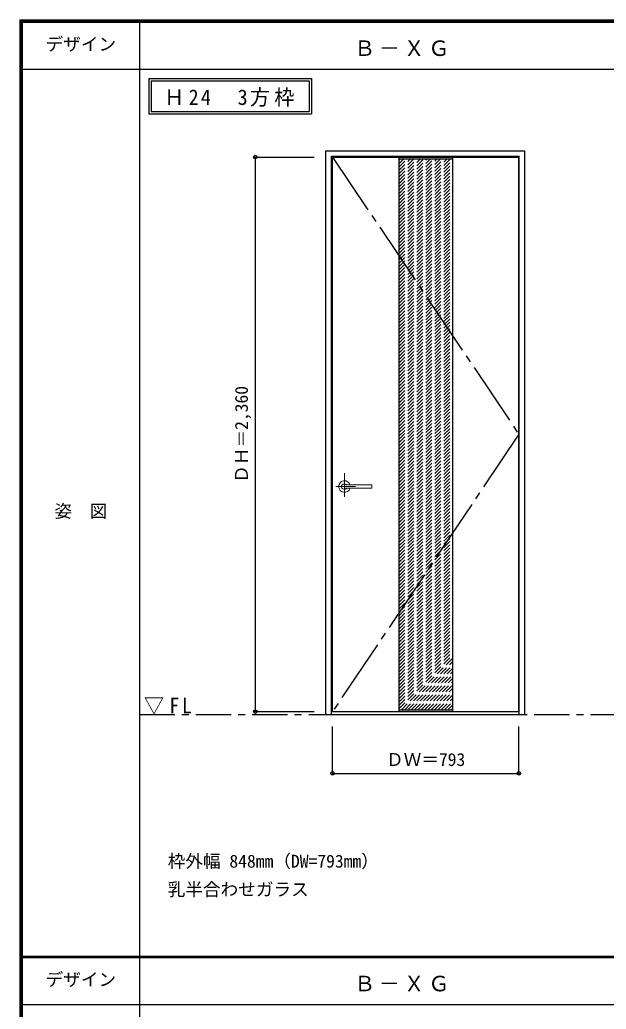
# Model space of a CAD drawing. Units: millimetres, scale not verified. Extents: x -6000 to 5700, y -4307 to 4260.
# Drawn here: x -6000 to -3503, y -36 to 4175 of the extents above; entities that cross this region are included whole.
import ezdxf
from ezdxf.enums import TextEntityAlignment as Align

# ---------------------------------------------------------------- set-up
doc = ezdxf.new("R2010")
doc.units = ezdxf.units.MM
doc.header["$LTSCALE"] = 30
doc.header["$PDMODE"] = 32
doc.header["$PDSIZE"] = 15
for name, pattern in [('CHAIN1', [8, 5, -1, 1, -1]), ('CHAIN2', [12, 9, -1, 1, -1]), ('DASHED1', [1.8, 1.2, -0.6])]:
    doc.linetypes.add(name, pattern=pattern)
for name, color, linetype in [('0-1_通り芯', 7, 'CHAIN1'), ('0-2_扉', 3, 'Continuous'), ('0-3_仕上げ', 7, 'Continuous'), ('0-4_枠', 3, 'Continuous'), ('0-7', 7, 'CHAIN2'), ('0-A_文字', 7, 'Continuous'), ('0-B_寸法', 7, 'Continuous'), ('0-C_ハッチ', 4, 'DASHED1'), ('F-1_枠', 6, 'Continuous'), ('F-A_文字', 7, 'Continuous')]:
    doc.layers.add(name, color=color, linetype=linetype)
doc.layers.add('0-5_レバー', color=7, linetype='Continuous', lineweight=18)
doc.styles.add('ＭＳ ゴシック', font='')
doc.styles.get('ＭＳ ゴシック').set_extended_font_data('MS Gothic')

msp = doc.modelspace()

# ---------------------------------------------------------------- linework, layer by layer
at = {"layer": '0-1_通り芯'}
msp.add_line((-5490, 1218), (3436.4, 1218), dxfattribs=at)
at = {"layer": '0-2_扉'}
for p, q in [((-4668.4, 3591), (-3875.4, 3591)), ((-4668.4, 1231), (-4668.4, 3591)), ((-3875.4, 1231), (-3875.4, 3591)), ((-4668.4, 1231), (-3875.4, 1231))]:
    msp.add_line(p, q, dxfattribs=at)
at = {"layer": '0-3_仕上げ', "color": 3}
for p, q in [((-4385.9, 3591), (-4385.9, 1231)), ((-4157.9, 3591), (-4157.9, 1231))]:
    msp.add_line(p, q, dxfattribs=at)
at = {"layer": '0-3_仕上げ'}
for p, q in [((-4385.9, 3583), (-4157.9, 3583)), ((-4385.9, 1239), (-4157.9, 1239))]:
    msp.add_line(p, q, dxfattribs=at)
at = {"layer": '0-4_枠'}
for p, q in [((-4697.4, 3618), (-3849.4, 3618)), ((-4697.4, 1218), (-4697.4, 3618)), ((-4673.4, 3594), (-3873.4, 3594)), ((-4673.4, 1218), (-4673.4, 3594)), ((-3873.4, 1218), (-3873.4, 3594)), ((-3849.4, 1218), (-3849.4, 3618)), ((-4697.4, 1218), (-3849.4, 1218))]:
    msp.add_line(p, q, dxfattribs=at)
at = {"layer": '0-5_レバー', "color": 4, "linetype": 'CHAIN1'}
for p, q in [((-4617.9, 2244.96), (-4617.9, 2145.11)), ((-4571.1, 2188.5), (-4654.12, 2188.5))]:
    msp.add_line(p, q, dxfattribs=at)
at = {"layer": '0-5_レバー'}
for q in [(-4500.9, 2193.99), (-4500.9, 2183)]:
    msp.add_line((-4500.9, 2188.5), q, dxfattribs=at)
for points in [[(-4607.94, 2195.49), (-4608.71, 2196.28), (-4610.68, 2197.65), (-4612.92, 2198.66), (-4615.36, 2199.29), (-4617.9, 2199.5), (-4620.44, 2199.29), (-4622.87, 2198.66), (-4625.12, 2197.65), (-4627.09, 2196.28), (-4628.71, 2194.61), (-4629.91, 2192.71), (-4630.65, 2190.65), (-4630.9, 2188.5), (-4630.65, 2186.35), (-4629.91, 2184.29), (-4628.71, 2182.39), (-4627.09, 2180.72), (-4625.12, 2179.35), (-4622.87, 2178.34), (-4620.44, 2177.71), (-4617.9, 2177.5), (-4615.36, 2177.71), (-4612.92, 2178.34), (-4610.68, 2179.35), (-4608.71, 2180.72), (-4607.94, 2181.51)], [(-4502.4, 2195.5), (-4512.13, 2195.5), (-4522.31, 2195.5), (-4531.91, 2195.5), (-4540.9, 2195.5), (-4549.31, 2195.5), (-4557.12, 2195.5), (-4563.94, 2195.5), (-4570.24, 2195.5), (-4576, 2195.5), (-4581.25, 2195.5), (-4586.04, 2195.5), (-4590.69, 2195.5), (-4594.9, 2195.5), (-4598.65, 2195.5), (-4600.65, 2195.5), (-4602.5, 2195.5), (-4604.51, 2195.49), (-4606.92, 2195.49), (-4608.41, 2195.49), (-4609.95, 2195.49), (-4611.47, 2195.49), (-4612.57, 2195.49), (-4613.03, 2195.49), (-4613.03, 2195.48)], [(-4502.4, 2195.5), (-4511.48, 2195.5), (-4511.88, 2195.5)], [(-4612.88, 2181.51), (-4612.75, 2181.51), (-4612.31, 2181.51), (-4611.59, 2181.51), (-4610.57, 2181.51), (-4609.31, 2181.51), (-4607.96, 2181.51), (-4605.1, 2181.51), (-4602.12, 2181.5), (-4599.1, 2181.5), (-4596.06, 2181.5), (-4592.99, 2181.5), (-4589.91, 2181.5), (-4585.91, 2181.5), (-4581.5, 2181.5), (-4576.53, 2181.5), (-4571, 2181.5), (-4564.91, 2181.5), (-4558.26, 2181.5), (-4551.05, 2181.5), (-4542.46, 2181.5), (-4533.2, 2181.5), (-4523.26, 2181.5), (-4512.65, 2181.5), (-4502.4, 2181.5)]]:
    msp.add_lwpolyline(points, dxfattribs=at)
for centre, radius, start, end in [((-4617.9, 2188.5), 24.55, 16.59952, 343.36736), ((-4502.4, 2194), 1.5, 0.00847, 89.9163), ((-4502.4, 2194), 1.5, 360, 90.17419), ((-4502.4, 2183), 1.5, 270.16419, 0), ((-4502.4, 2183), 1.5, 269.91059, 359.99153)]:
    msp.add_arc(centre, radius, start, end, dxfattribs=at)
at = {"layer": '0-7'}
for p, q in [((-4668.4, 3591), (-3875.4, 2411)), ((-3875.4, 2411), (-4668.4, 1231))]:
    msp.add_line(p, q, dxfattribs=at)
at = {"layer": '0-A_文字'}
for p, q in [((-5450, 3925), (-5450, 3775)), ((-5440, 3915), (-5440, 3785)), ((-5440, 3915), (-4767.38, 3915)), ((-4767.38, 3915), (-4767.38, 3785)), ((-5450, 3775), (-4757.38, 3775)), ((-5440, 3785), (-4767.38, 3785))]:
    msp.add_line(p, q, dxfattribs=at)
msp.add_lwpolyline([(-5450, 3925), (-4757.38, 3925), (-4757.38, 3775)], dxfattribs=at)
at = {"layer": '0-B_寸法', "color": 4}
for p, q in [((-4997.4, 3591), (-4747.4, 3591)), ((-4997.4, 3591), (-4997.4, 1231)), ((-4997.4, 1231), (-4747.4, 1231)), ((-4668.4, 968), (-4668.4, 1168)), ((-3875.4, 968), (-3875.4, 1168)), ((-4668.4, 968), (-3875.4, 968))]:
    msp.add_line(p, q, dxfattribs=at)
at = {"layer": '0-B_寸法'}
for p in [(-4997.4, 3591), (-4997.4, 1231), (-4668.4, 968), (-3875.4, 968)]:
    msp.add_point(p, dxfattribs=at)
at = {"layer": '0-C_ハッチ'}
for p, q in [((-4385.9, 3576.25), (-4379.15, 3583)), ((-4385.9, 3364.12), (-4167.02, 3583)), ((-4385.9, 3378.26), (-4181.16, 3583)), ((-4385.9, 3392.41), (-4195.31, 3583)), ((-4385.9, 3406.55), (-4209.45, 3583)), ((-4385.9, 3420.69), (-4223.59, 3583)), ((-4385.9, 3448.98), (-4251.88, 3583)), ((-4385.9, 3434.83), (-4237.73, 3583)), ((-4385.9, 3463.12), (-4266.02, 3583)), ((-4385.9, 3477.26), (-4280.16, 3583)), ((-4385.9, 3491.4), (-4294.3, 3583)), ((-4385.9, 3505.54), (-4308.44, 3583)), ((-4385.9, 3519.69), (-4322.59, 3583)), ((-4385.9, 3533.83), (-4336.73, 3583)), ((-4385.9, 3547.97), (-4350.87, 3583)), ((-4385.9, 3562.11), (-4365.01, 3583)), ((-4385.9, 3349.98), (-4157.9, 3577.98)), ((-4385.9, 3335.84), (-4157.9, 3563.84)), ((-4385.9, 3321.7), (-4157.9, 3549.7)), ((-4385.9, 3307.55), (-4157.9, 3535.55)), ((-4385.9, 3293.41), (-4157.9, 3521.41)), ((-4385.9, 3279.27), (-4157.9, 3507.27)), ((-4385.9, 3265.13), (-4157.9, 3493.13)), ((-4385.9, 3250.99), (-4157.9, 3478.99)), ((-4385.9, 3236.84), (-4157.9, 3464.84)), ((-4385.9, 3222.7), (-4157.9, 3450.7)), ((-4385.9, 3208.56), (-4157.9, 3436.56)), ((-4385.9, 3194.42), (-4157.9, 3422.42)), ((-4385.9, 3180.27), (-4157.9, 3408.27)), ((-4385.9, 3166.13), (-4157.9, 3394.13)), ((-4385.9, 3151.99), (-4157.9, 3379.99)), ((-4385.9, 3137.85), (-4157.9, 3365.85)), ((-4385.9, 3123.71), (-4157.9, 3351.71)), ((-4385.9, 3109.56), (-4157.9, 3337.56)), ((-4385.9, 3095.42), (-4157.9, 3323.42)), ((-4385.9, 3081.28), (-4157.9, 3309.28)), ((-4385.9, 3067.14), (-4157.9, 3295.14)), ((-4385.9, 3053), (-4157.9, 3281)), ((-4385.9, 3038.85), (-4157.9, 3266.85)), ((-4385.9, 3024.71), (-4157.9, 3252.71)), ((-4385.9, 3010.57), (-4157.9, 3238.57)), ((-4385.9, 2996.43), (-4157.9, 3224.43)), ((-4385.9, 2982.28), (-4157.9, 3210.28)), ((-4385.9, 2968.14), (-4157.9, 3196.14)), ((-4385.9, 2954), (-4157.9, 3182)), ((-4385.9, 2939.86), (-4157.9, 3167.86)), ((-4385.9, 2925.72), (-4157.9, 3153.72)), ((-4385.9, 2911.57), (-4157.9, 3139.57)), ((-4385.9, 2897.43), (-4157.9, 3125.43)), ((-4385.9, 2883.29), (-4157.9, 3111.29)), ((-4385.9, 2869.15), (-4157.9, 3097.15)), ((-4385.9, 2855.01), (-4157.9, 3083.01)), ((-4385.9, 2840.86), (-4157.9, 3068.86)), ((-4385.9, 2826.72), (-4157.9, 3054.72)), ((-4385.9, 2812.58), (-4157.9, 3040.58)), ((-4385.9, 2798.44), (-4157.9, 3026.44)), ((-4385.9, 2784.29), (-4157.9, 3012.29)), ((-4385.9, 2770.15), (-4157.9, 2998.15)), ((-4385.9, 2756.01), (-4157.9, 2984.01)), ((-4385.9, 2741.87), (-4157.9, 2969.87)), ((-4385.9, 2727.73), (-4157.9, 2955.73)), ((-4385.9, 2713.58), (-4157.9, 2941.58)), ((-4385.9, 2699.44), (-4157.9, 2927.44)), ((-4385.9, 2685.3), (-4157.9, 2913.3)), ((-4385.9, 2671.16), (-4157.9, 2899.16)), ((-4385.9, 2657.02), (-4157.9, 2885.02)), ((-4385.9, 2642.87), (-4157.9, 2870.87)), ((-4385.9, 2628.73), (-4157.9, 2856.73)), ((-4385.9, 2614.59), (-4157.9, 2842.59)), ((-4385.9, 2600.45), (-4157.9, 2828.45)), ((-4385.9, 2586.31), (-4157.9, 2814.31)), ((-4385.9, 2572.16), (-4157.9, 2800.16)), ((-4385.9, 2558.02), (-4157.9, 2786.02)), ((-4385.9, 2543.88), (-4157.9, 2771.88)), ((-4385.9, 2529.74), (-4157.9, 2757.74)), ((-4385.9, 2515.59), (-4157.9, 2743.59)), ((-4385.9, 2501.45), (-4157.9, 2729.45)), ((-4385.9, 2487.31), (-4157.9, 2715.31)), ((-4385.9, 2473.17), (-4157.9, 2701.17)), ((-4385.9, 2459.03), (-4157.9, 2687.03)), ((-4385.9, 2444.88), (-4157.9, 2672.88)), ((-4385.9, 2430.74), (-4157.9, 2658.74)), ((-4385.9, 2416.6), (-4157.9, 2644.6)), ((-4385.9, 2402.46), (-4157.9, 2630.46)), ((-4385.9, 2388.32), (-4157.9, 2616.32)), ((-4385.9, 2374.17), (-4157.9, 2602.17)), ((-4385.9, 2360.03), (-4157.9, 2588.03)), ((-4385.9, 2345.89), (-4157.9, 2573.89)), ((-4385.9, 2331.75), (-4157.9, 2559.75)), ((-4385.9, 2317.6), (-4157.9, 2545.6)), ((-4385.9, 2303.46), (-4157.9, 2531.46)), ((-4385.9, 2289.32), (-4157.9, 2517.32)), ((-4385.9, 2275.18), (-4157.9, 2503.18)), ((-4385.9, 2261.04), (-4157.9, 2489.04)), ((-4385.9, 2246.89), (-4157.9, 2474.89)), ((-4385.9, 2232.75), (-4157.9, 2460.75)), ((-4385.9, 2218.61), (-4157.9, 2446.61)), ((-4385.9, 2204.47), (-4157.9, 2432.47)), ((-4385.9, 2190.33), (-4157.9, 2418.33)), ((-4385.9, 2176.18), (-4157.9, 2404.18)), ((-4385.9, 2162.04), (-4157.9, 2390.04)), ((-4385.9, 2147.9), (-4157.9, 2375.9)), ((-4385.9, 2133.76), (-4157.9, 2361.76)), ((-4385.9, 2119.61), (-4157.9, 2347.61)), ((-4385.9, 2105.47), (-4157.9, 2333.47)), ((-4385.9, 2091.33), (-4157.9, 2319.33)), ((-4385.9, 2077.19), (-4157.9, 2305.19)), ((-4385.9, 2063.05), (-4157.9, 2291.05)), ((-4385.9, 2048.9), (-4157.9, 2276.9)), ((-4385.9, 2034.76), (-4157.9, 2262.76)), ((-4385.9, 2020.62), (-4157.9, 2248.62)), ((-4385.9, 2006.48), (-4157.9, 2234.48)), ((-4385.9, 1992.34), (-4157.9, 2220.34)), ((-4385.9, 1978.19), (-4157.9, 2206.19)), ((-4385.9, 1964.05), (-4157.9, 2192.05)), ((-4385.9, 1949.91), (-4157.9, 2177.91)), ((-4385.9, 1935.77), (-4157.9, 2163.77)), ((-4385.9, 1921.62), (-4157.9, 2149.62)), ((-4385.9, 1907.48), (-4157.9, 2135.48)), ((-4385.9, 1893.34), (-4157.9, 2121.34)), ((-4385.9, 1879.2), (-4157.9, 2107.2)), ((-4385.9, 1865.06), (-4157.9, 2093.06)), ((-4385.9, 1850.91), (-4157.9, 2078.91)), ((-4385.9, 1836.77), (-4157.9, 2064.77)), ((-4385.9, 1822.63), (-4157.9, 2050.63)), ((-4385.9, 1808.49), (-4157.9, 2036.49)), ((-4385.9, 1794.35), (-4157.9, 2022.35)), ((-4385.9, 1780.2), (-4157.9, 2008.2)), ((-4385.9, 1766.06), (-4157.9, 1994.06)), ((-4385.9, 1751.92), (-4157.9, 1979.92)), ((-4385.9, 1737.78), (-4157.9, 1965.78)), ((-4385.9, 1723.63), (-4157.9, 1951.63)), ((-4385.9, 1709.49), (-4157.9, 1937.49)), ((-4385.9, 1695.35), (-4157.9, 1923.35)), ((-4385.9, 1681.21), (-4157.9, 1909.21)), ((-4385.9, 1667.07), (-4157.9, 1895.07)), ((-4385.9, 1652.92), (-4157.9, 1880.92)), ((-4385.9, 1638.78), (-4157.9, 1866.78)), ((-4385.9, 1624.64), (-4157.9, 1852.64)), ((-4385.9, 1610.5), (-4157.9, 1838.5)), ((-4385.9, 1596.36), (-4157.9, 1824.36)), ((-4385.9, 1582.21), (-4157.9, 1810.21)), ((-4385.9, 1568.07), (-4157.9, 1796.07)), ((-4385.9, 1553.93), (-4157.9, 1781.93)), ((-4385.9, 1539.79), (-4157.9, 1767.79)), ((-4385.9, 1525.64), (-4157.9, 1753.64)), ((-4385.9, 1511.5), (-4157.9, 1739.5)), ((-4385.9, 1497.36), (-4157.9, 1725.36)), ((-4385.9, 1483.22), (-4157.9, 1711.22)), ((-4385.9, 1469.08), (-4157.9, 1697.08)), ((-4385.9, 1454.93), (-4157.9, 1682.93)), ((-4385.9, 1440.79), (-4157.9, 1668.79)), ((-4385.9, 1426.65), (-4157.9, 1654.65)), ((-4385.9, 1412.51), (-4157.9, 1640.51)), ((-4385.9, 1398.37), (-4157.9, 1626.37)), ((-4385.9, 1384.22), (-4157.9, 1612.22)), ((-4385.9, 1370.08), (-4157.9, 1598.08)), ((-4385.9, 1355.94), (-4157.9, 1583.94)), ((-4385.9, 1341.8), (-4157.9, 1569.8)), ((-4385.9, 1327.66), (-4157.9, 1555.66)), ((-4385.9, 1313.51), (-4157.9, 1541.51)), ((-4385.9, 1299.37), (-4157.9, 1527.37)), ((-4385.9, 1285.23), (-4157.9, 1513.23)), ((-4385.9, 1271.09), (-4157.9, 1499.09)), ((-4385.9, 1256.94), (-4157.9, 1484.94)), ((-4385.9, 1242.8), (-4157.9, 1470.8)), ((-4375.56, 1239), (-4157.9, 1456.66)), ((-4361.42, 1239), (-4157.9, 1442.52)), ((-4347.28, 1239), (-4157.9, 1428.38)), ((-4333.13, 1239), (-4157.9, 1414.23)), ((-4318.99, 1239), (-4157.9, 1400.09)), ((-4304.85, 1239), (-4157.9, 1385.95)), ((-4290.71, 1239), (-4157.9, 1371.81)), ((-4276.56, 1239), (-4157.9, 1357.67)), ((-4262.42, 1239), (-4157.9, 1343.52)), ((-4248.28, 1239), (-4157.9, 1329.38)), ((-4234.14, 1239), (-4157.9, 1315.24)), ((-4220, 1239), (-4157.9, 1301.1)), ((-4205.85, 1239), (-4157.9, 1286.95)), ((-4191.71, 1239), (-4157.9, 1272.81)), ((-4177.57, 1239), (-4157.9, 1258.67)), ((-4163.43, 1239), (-4157.9, 1244.53))]:
    msp.add_line(p, q, dxfattribs=at)
at = {"layer": 'F-1_枠'}
for p, q in [((-6000, 4175), (5700, 4175)), ((-6000, 4175), (-6000, -4205)), ((-6000, 4170), (5700, 4170)), ((-5995, 4175), (-5995, -4205)), ((-5990, 4175), (-5990, -4205)), ((-5490, 4175), (-5490, -3790)), ((-6000, 4165), (5700, 4165)), ((-6000, 3965), (5700, 3965)), ((-6000, 190.5), (5700, 190.5)), ((-6000, 187.5), (5700, 187.5)), ((-6000, 184.5), (5700, 184.5)), ((-6000, -15.5), (5700, -15.5))]:
    msp.add_line(p, q, dxfattribs=at)

# ---------------------------------------------------------------- texts
at = {"layer": '0-A_文字', "style": 'ＭＳ ゴシック'}
for s, p in [('枠外幅 848mm（DW=793mm）', (-5370, 550.5)), ('乳半合わせガラス', (-5370, 430.5))]:
    msp.add_text(s, height=54.99, dxfattribs=at).set_placement(p, align=Align.BOTTOM_LEFT)
at = {"layer": '0-A_文字', "char_height": 65.98, "attachment_point": 7, "style": 'ＭＳ ゴシック'}
for s, insert in [('\\T1.17;Ｂ－ＸＧ', (-4576.7, 4020)), ('\\T1.22;\\W0.95;Ｈ24\u30003方枠', (-5385.34, 3805)), ('\\T1.26;\\W0.95;▽FL', (-5471.25, 1218)), ('\\T1.17;Ｂ－ＸＧ', (-4576.7, 39.5))]:
    msp.add_mtext(s, dxfattribs=dict(at, insert=insert))
at = {"layer": '0-B_寸法', "style": 'ＭＳ ゴシック'}
msp.add_text('ＤＨ＝2,360', height=54.99, rotation=90, dxfattribs=at).set_placement((-5012.4, 2204.75), align=Align.BOTTOM_LEFT)
msp.add_text('ＤＷ＝793', height=54.99, dxfattribs=at).set_placement((-4440.65, 983), align=Align.BOTTOM_LEFT)
at = {"layer": 'F-A_文字', "style": 'ＭＳ ゴシック'}
for s, p in [('デザイン', (-5890, 4027.5)), ('姿\u3000図', (-5852.5, 2040.25)), ('デザイン', (-5890, 47))]:
    msp.add_text(s, height=54.99, dxfattribs=at).set_placement(p, align=Align.BOTTOM_LEFT)

doc.saveas('drawing.dxf')
